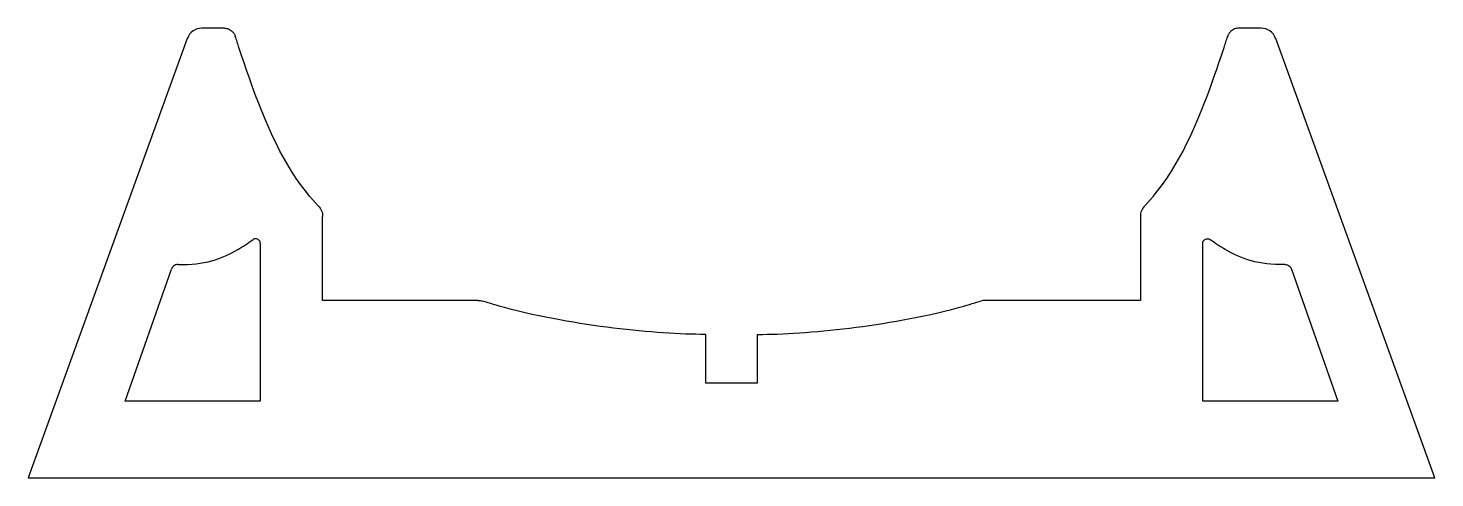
# Model space of a CAD drawing. Header units: millimetres. Extents: x -94 to 94, y -30 to 30.
import ezdxf

# ---------------------------------------------------------------- set-up
doc = ezdxf.new("R2010")
doc.units = ezdxf.units.MM
doc.layers.add('CUTOUTS', color=1, linetype='CONTINUOUS')
doc.layers.add('PERIMETER', color=5, linetype='CONTINUOUS')

msp = doc.modelspace()

# ---------------------------------------------------------------- linework, layer by layer
at = {"layer": 'CUTOUTS'}
for p, q in [((-62.87, 1.28), (-62.87, -19.77)), ((62.87, -19.77), (62.87, 1.28)), ((-80.9, -19.77), (-74.72, -2.16)), ((74.72, -2.16), (80.9, -19.77)), ((-62.87, -19.77), (-80.9, -19.77)), ((80.9, -19.77), (62.87, -19.77))]:
    msp.add_line(p, q, dxfattribs=at)
for points, knots in [([(-62.87, 1.28), (-62.87, 1.36), (-62.88, 1.44), (-62.91, 1.52), (-62.95, 1.59), (-62.99, 1.66), (-63.05, 1.72), (-63.1, 1.78), (-63.17, 1.82), (-63.25, 1.85), (-63.32, 1.89), (-63.4, 1.9), (-63.48, 1.9), (-63.55, 1.9), (-63.62, 1.89), (-63.68, 1.87), (-63.75, 1.85), (-63.81, 1.82), (-63.86, 1.78)], [0, 0, 0, 0, 0.0273451, 0.0273451, 0.0273451, 0.0546902, 0.0546902, 0.0546902, 0.0820353, 0.0820353, 0.0820353, 0.1093805, 0.1093805, 0.1093805, 0.1319552, 0.1319552, 0.1319552, 0.1545299, 0.1545299, 0.1545299, 0.1545299]), ([(62.87, 1.28), (62.87, 1.36), (62.88, 1.44), (62.91, 1.52), (62.95, 1.59), (62.99, 1.66), (63.05, 1.72), (63.1, 1.78), (63.17, 1.82), (63.25, 1.85), (63.32, 1.89), (63.4, 1.9), (63.48, 1.9), (63.55, 1.9), (63.62, 1.89), (63.68, 1.87), (63.75, 1.85), (63.81, 1.82), (63.86, 1.78)], [0, 0, 0, 0, 0.0273451, 0.0273451, 0.0273451, 0.0546902, 0.0546902, 0.0546902, 0.0820353, 0.0820353, 0.0820353, 0.1093805, 0.1093805, 0.1093805, 0.1319552, 0.1319552, 0.1319552, 0.1545299, 0.1545299, 0.1545299, 0.1545299]), ([(-73.81, -1.54), (-70.38, -1.67), (-67.98, -0.75), (-65.89, 0.46), (-65.18, 0.87), (-64.51, 1.31), (-63.86, 1.78)], [-0.9566411, -0.9566411, -0.9566411, -0.9566411, -0.3353354, -0.3353354, -0.3353354, -0.1244111, -0.1244111, -0.1244111, -0.1244111]), ([(73.81, -1.54), (70.38, -1.67), (67.98, -0.75), (65.89, 0.46), (65.18, 0.87), (64.51, 1.31), (63.86, 1.78)], [-0.9566411, -0.9566411, -0.9566411, -0.9566411, -0.3353354, -0.3353354, -0.3353354, -0.1244111, -0.1244111, -0.1244111, -0.1244111]), ([(-73.81, -1.54), (-73.93, -1.54), (-74.05, -1.55), (-74.17, -1.6), (-74.28, -1.64), (-74.38, -1.7), (-74.47, -1.78), (-74.53, -1.83), (-74.58, -1.89), (-74.62, -1.95), (-74.66, -2.02), (-74.7, -2.09), (-74.72, -2.16)], [0, 0, 0, 0, 0.0390644, 0.0390644, 0.0390644, 0.0781289, 0.0781289, 0.0781289, 0.1027091, 0.1027091, 0.1027091, 0.1272893, 0.1272893, 0.1272893, 0.1272893]), ([(73.81, -1.54), (73.93, -1.54), (74.05, -1.55), (74.17, -1.6), (74.28, -1.64), (74.38, -1.7), (74.47, -1.78), (74.53, -1.83), (74.58, -1.89), (74.62, -1.95), (74.66, -2.02), (74.7, -2.09), (74.72, -2.16)], [0, 0, 0, 0, 0.0390644, 0.0390644, 0.0390644, 0.0781289, 0.0781289, 0.0781289, 0.1027091, 0.1027091, 0.1027091, 0.1272893, 0.1272893, 0.1272893, 0.1272893])]:
    msp.add_open_spline(points, degree=3, knots=knots, dxfattribs=at)
at = {"layer": 'PERIMETER'}
for p, q in [((-72.61, 28.66), (-93.85, -30.02)), ((-67.71, 30.02), (-70.66, 30.02)), ((70.66, 30.02), (67.71, 30.02)), ((93.85, -30.02), (72.61, 28.66)), ((-54.55, -6.33), (-54.55, 4.86)), ((54.55, 4.86), (54.55, -6.33)), ((-33.85, -6.33), (-54.55, -6.33)), ((54.55, -6.33), (33.85, -6.33)), ((-3.43, -17.37), (-3.43, -10.87)), ((3.42, -10.87), (3.42, -17.37)), ((3.42, -17.37), (-3.43, -17.37)), ((-93.85, -30.02), (93.85, -30.02))]:
    msp.add_line(p, q, dxfattribs=at)
for centre, start, end in [((-70.66, 27.95), 90, 160.0994), ((70.66, 27.95), 19.9006, 90)]:
    msp.add_arc(centre, 2.07, start, end, dxfattribs=at)
for points, knots in [([(-67.71, 30.02), (-67.5, 30.02), (-67.3, 29.98), (-67.11, 29.91), (-66.92, 29.83), (-66.75, 29.71), (-66.6, 29.57), (-66.51, 29.48), (-66.43, 29.38), (-66.37, 29.27), (-66.3, 29.17), (-66.25, 29.05), (-66.21, 28.93)], [0, 0, 0, 0, 0.0585967, 0.0585967, 0.0585967, 0.1171933, 0.1171933, 0.1171933, 0.1533844, 0.1533844, 0.1533844, 0.1895754, 0.1895754, 0.1895754, 0.1895754]), ([(-55.13, 6.29), (-57.3, 8.57), (-59, 11.13), (-60.54, 14.18), (-62.28, 17.64), (-63.86, 21.76), (-65.72, 27.43), (-65.88, 27.92), (-66.04, 28.42), (-66.21, 28.93)], [0.0351256, 0.0351256, 0.0351256, 0.0351256, 0.4557904, 0.4557904, 0.4557904, 0.9314798, 0.9314798, 0.9314798, 0.9725429, 0.9725429, 0.9725429, 0.9725429]), ([(55.13, 6.29), (57.3, 8.57), (59, 11.13), (60.54, 14.18), (62.28, 17.64), (63.86, 21.76), (65.72, 27.43), (65.88, 27.92), (66.04, 28.42), (66.21, 28.93)], [0.0351256, 0.0351256, 0.0351256, 0.0351256, 0.4557904, 0.4557904, 0.4557904, 0.9314798, 0.9314798, 0.9314798, 0.9725429, 0.9725429, 0.9725429, 0.9725429]), ([(67.71, 30.02), (67.5, 30.02), (67.3, 29.98), (67.11, 29.91), (66.92, 29.83), (66.75, 29.71), (66.6, 29.57), (66.51, 29.48), (66.43, 29.38), (66.37, 29.27), (66.3, 29.17), (66.25, 29.05), (66.21, 28.93)], [0, 0, 0, 0, 0.0585967, 0.0585967, 0.0585967, 0.1171933, 0.1171933, 0.1171933, 0.1533844, 0.1533844, 0.1533844, 0.1895754, 0.1895754, 0.1895754, 0.1895754]), ([(-55.13, 6.29), (-54.94, 6.1), (-54.8, 5.88), (-54.7, 5.63), (-54.6, 5.39), (-54.55, 5.12), (-54.55, 4.86)], [0, 0, 0, 0, 0.076717, 0.076717, 0.076717, 0.153434, 0.153434, 0.153434, 0.153434]), ([(55.13, 6.29), (54.94, 6.1), (54.8, 5.88), (54.7, 5.63), (54.6, 5.39), (54.55, 5.12), (54.55, 4.86)], [0, 0, 0, 0, 0.076717, 0.076717, 0.076717, 0.153434, 0.153434, 0.153434, 0.153434]), ([(-33.85, -6.33), (-33.74, -6.33), (-33.64, -6.34), (-33.53, -6.35), (-33.43, -6.37), (-33.33, -6.39), (-33.23, -6.43)], [0, 0, 0, 0, 0.03039717, 0.03039717, 0.03039717, 0.06079434, 0.06079434, 0.06079434, 0.06079434]), ([(-3.43, -10.87), (-3.45, -10.87), (-3.48, -10.87), (-3.5, -10.87), (-6.79, -10.87), (-11.07, -10.58), (-15.75, -10.02), (-20.4, -9.45), (-25.38, -8.61), (-30.27, -7.29), (-31.26, -7.02), (-32.24, -6.73), (-33.23, -6.43)], [-0.0034222, -0.0034222, -0.0034222, -0.0034222, 0, 0, 0, 0.451623, 0.451623, 0.451623, 0.9000846, 0.9000846, 0.9000846, 0.9910628, 0.9910628, 0.9910628, 0.9910628]), ([(3.42, -10.87), (3.45, -10.87), (3.47, -10.87), (3.5, -10.87), (6.79, -10.87), (11.07, -10.58), (15.75, -10.02), (20.4, -9.45), (25.38, -8.61), (30.27, -7.29), (31.26, -7.02), (32.24, -6.73), (33.23, -6.43)], [-0.0034222, -0.0034222, -0.0034222, -0.0034222, 0, 0, 0, 0.451623, 0.451623, 0.451623, 0.9000846, 0.9000846, 0.9000846, 0.9910628, 0.9910628, 0.9910628, 0.9910628]), ([(33.85, -6.33), (33.74, -6.33), (33.64, -6.34), (33.53, -6.35), (33.43, -6.37), (33.33, -6.39), (33.23, -6.43)], [0, 0, 0, 0, 0.03039717, 0.03039717, 0.03039717, 0.06079434, 0.06079434, 0.06079434, 0.06079434])]:
    msp.add_open_spline(points, degree=3, knots=knots, dxfattribs=at)

doc.saveas('drawing.dxf')
